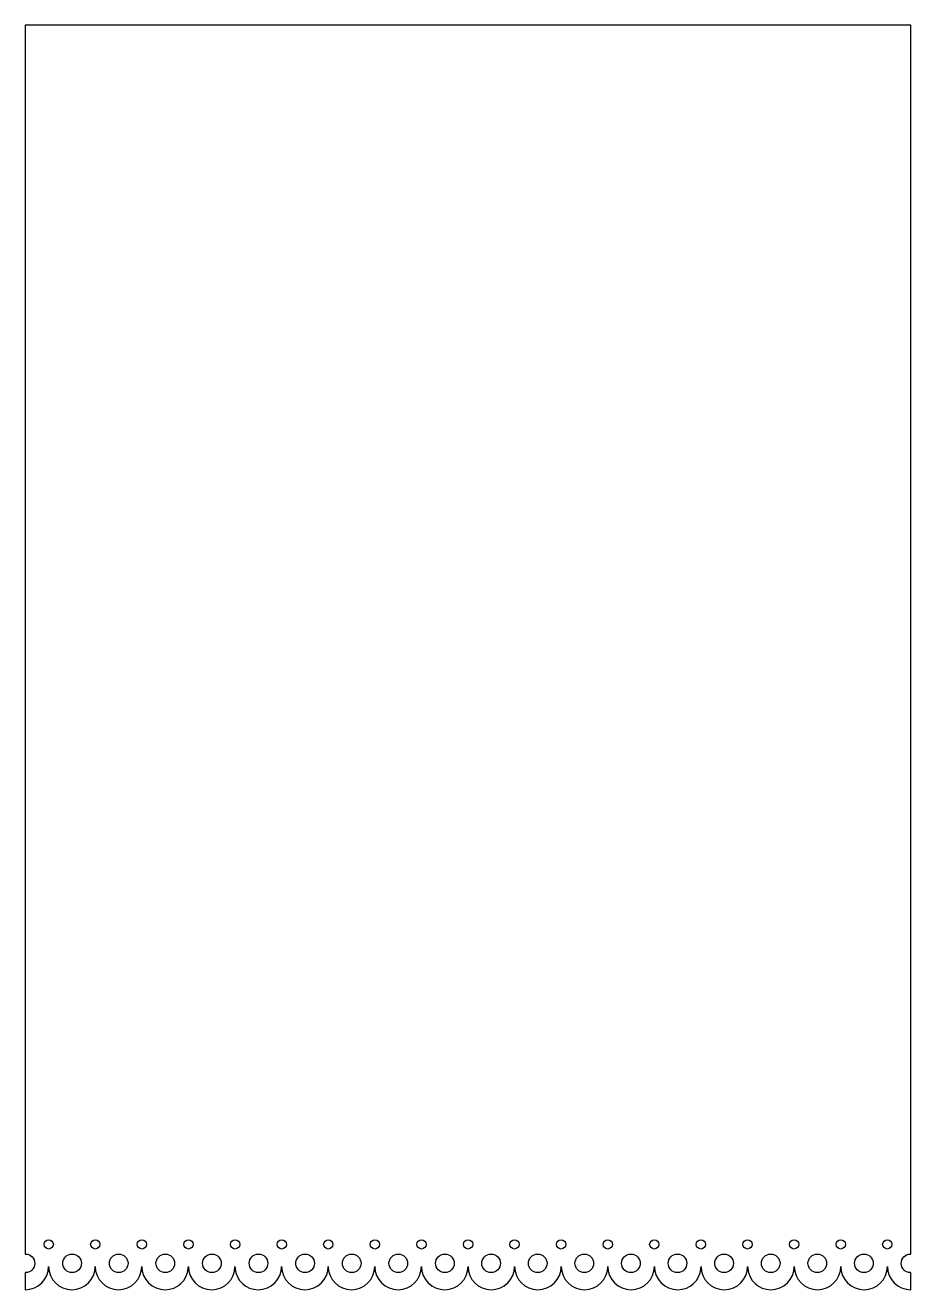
# Model space of a CAD drawing. Header units: centimetres. Extents: x -4.5 to 4.5, y -6.5 to 6.4.
import ezdxf

# ---------------------------------------------------------------- set-up
doc = ezdxf.new("R2010")
doc.units = ezdxf.units.CM
doc.header["$MEASUREMENT"] = 0
doc.layers.add('Camada 1', color=7, linetype='Continuous')

msp = doc.modelspace()

# ---------------------------------------------------------------- linework, layer by layer
at = {"layer": 'Camada 1'}
for points, knots in [([(4.50424, 6.41009), (4.50424, 6.41009), (4.51006, 6.41001), (4.51006, 6.41001), (4.51006, 6.41001), (4.51006, 6.41001), (4.51006, 0.1346), (4.51006, 0.1346), (4.51006, 0.1346), (4.51006, 0.1346), (4.51006, -6.14081), (4.51006, -6.14081), (4.51006, -6.14081), (4.51006, -6.14081), (4.50424, -6.14089), (4.50424, -6.14089), (4.50424, -6.14089), (4.45333, -6.14282), (4.41267, -6.18468), (4.41267, -6.23606), (4.41267, -6.23606), (4.41267, -6.28866), (4.45532, -6.33134), (4.50795, -6.33134), (4.50795, -6.33134), (4.50795, -6.33134), (4.51006, -6.33135), (4.51006, -6.33135), (4.51006, -6.33135), (4.51006, -6.33135), (4.51006, -6.5055), (4.51006, -6.5055), (4.51006, -6.5055), (4.37854, -6.5055), (4.27193, -6.3989), (4.27193, -6.26737), (4.27193, -6.26737), (4.27193, -6.39889), (4.16533, -6.5055), (4.0338, -6.5055), (4.0338, -6.5055), (3.90227, -6.5055), (3.79567, -6.3989), (3.79567, -6.26737), (3.79567, -6.26737), (3.79567, -6.39889), (3.68907, -6.5055), (3.55754, -6.5055), (3.55754, -6.5055), (3.42601, -6.5055), (3.31941, -6.3989), (3.31941, -6.26737), (3.31941, -6.26737), (3.31941, -6.39889), (3.21281, -6.5055), (3.08128, -6.5055), (3.08128, -6.5055), (2.95624, -6.5055), (2.85371, -6.40917), (2.8439, -6.28666), (2.8439, -6.28666), (2.8439, -6.28666), (2.84316, -6.26737), (2.84316, -6.26737), (2.84316, -6.26737), (2.84316, -6.39889), (2.73656, -6.5055), (2.60503, -6.5055), (2.60503, -6.5055), (2.4735, -6.5055), (2.3669, -6.3989), (2.3669, -6.26737), (2.3669, -6.26737), (2.3669, -6.26737), (2.36605, -6.2874), (2.36605, -6.2874), (2.36605, -6.2874), (2.35589, -6.40956), (2.25355, -6.5055), (2.12877, -6.5055), (2.12877, -6.5055), (1.99725, -6.5055), (1.89064, -6.3989), (1.89064, -6.26737), (1.89064, -6.26737), (1.89064, -6.39889), (1.78404, -6.5055), (1.65251, -6.5055), (1.65251, -6.5055), (1.52098, -6.5055), (1.41438, -6.3989), (1.41438, -6.26737), (1.41438, -6.26737), (1.41438, -6.39889), (1.30778, -6.5055), (1.17625, -6.5055), (1.17625, -6.5055), (1.04472, -6.5055), (0.93812, -6.3989), (0.93812, -6.26737), (0.93812, -6.26737), (0.93812, -6.39889), (0.83152, -6.5055), (0.69999, -6.5055), (0.69999, -6.5055), (0.56846, -6.5055), (0.46186, -6.3989), (0.46186, -6.26737), (0.46186, -6.26737), (0.46186, -6.39889), (0.35526, -6.5055), (0.22373, -6.5055), (0.22373, -6.5055), (0.0922, -6.5055), (-0.0144, -6.3989), (-0.0144, -6.26737), (-0.0144, -6.26737), (-0.0144, -6.39889), (-0.121, -6.5055), (-0.25253, -6.5055), (-0.25253, -6.5055), (-0.38406, -6.5055), (-0.49066, -6.3989), (-0.49066, -6.26737), (-0.49066, -6.26737), (-0.49066, -6.39889), (-0.59726, -6.5055), (-0.72879, -6.5055), (-0.72879, -6.5055), (-0.86032, -6.5055), (-0.96692, -6.3989), (-0.96692, -6.26737), (-0.96692, -6.26737), (-0.96692, -6.39889), (-1.07352, -6.5055), (-1.20505, -6.5055), (-1.20505, -6.5055), (-1.33658, -6.5055), (-1.44318, -6.3989), (-1.44318, -6.26737), (-1.44318, -6.26737), (-1.44318, -6.39889), (-1.54978, -6.5055), (-1.68131, -6.5055), (-1.68131, -6.5055), (-1.81284, -6.5055), (-1.91944, -6.3989), (-1.91944, -6.26737), (-1.91944, -6.26737), (-1.91944, -6.39889), (-2.02604, -6.5055), (-2.15757, -6.5055), (-2.15757, -6.5055), (-2.28235, -6.5055), (-2.38469, -6.40956), (-2.39485, -6.2874), (-2.39485, -6.2874), (-2.39485, -6.2874), (-2.3957, -6.26737), (-2.3957, -6.26737), (-2.3957, -6.26737), (-2.3957, -6.39889), (-2.5023, -6.5055), (-2.63383, -6.5055), (-2.63383, -6.5055), (-2.76536, -6.5055), (-2.87196, -6.3989), (-2.87196, -6.26737), (-2.87196, -6.26737), (-2.87196, -6.26737), (-2.87273, -6.28666), (-2.87273, -6.28666), (-2.87273, -6.28666), (-2.88255, -6.40919), (-2.98507, -6.5055), (-3.11009, -6.5055), (-3.11009, -6.5055), (-3.24161, -6.5055), (-3.34822, -6.3989), (-3.34822, -6.26737), (-3.34822, -6.26737), (-3.34822, -6.39889), (-3.45482, -6.5055), (-3.58635, -6.5055), (-3.58635, -6.5055), (-3.71788, -6.5055), (-3.82448, -6.3989), (-3.82448, -6.26737), (-3.82448, -6.26737), (-3.82448, -6.39889), (-3.93108, -6.5055), (-4.06261, -6.5055), (-4.06261, -6.5055), (-4.19414, -6.5055), (-4.30074, -6.3989), (-4.30074, -6.26737), (-4.30074, -6.26737), (-4.30074, -6.39889), (-4.40734, -6.5055), (-4.53887, -6.5055), (-4.53887, -6.5055), (-4.53887, -6.5055), (-4.53887, -6.33135), (-4.53887, -6.33135), (-4.53887, -6.33135), (-4.53887, -6.33135), (-4.53657, -6.33135), (-4.53657, -6.33135), (-4.53657, -6.33135), (-4.48397, -6.33135), (-4.44132, -6.2887), (-4.44132, -6.23607), (-4.44132, -6.23607), (-4.44132, -6.18471), (-4.48199, -6.14286), (-4.53289, -6.1409), (-4.53289, -6.1409), (-4.53289, -6.1409), (-4.53868, -6.14082), (-4.53868, -6.14082), (-4.53868, -6.14082), (-4.53868, -6.14082), (-4.53869, 0.13462), (-4.53869, 0.13462), (-4.53869, 0.13462), (-4.53869, 0.13462), (-4.53869, 6.41003), (-4.53869, 6.41003), (-4.53869, 6.41003), (-4.53869, 6.41003), (4.50424, 6.41009), (4.50424, 6.41009)], [0, 0, 0, 0, 0.01694915, 0.01694915, 0.01694915, 0.01694915, 0.03389831, 0.03389831, 0.03389831, 0.03389831, 0.05084746, 0.05084746, 0.05084746, 0.05084746, 0.06779661, 0.06779661, 0.06779661, 0.06779661, 0.08474576, 0.08474576, 0.08474576, 0.08474576, 0.10169492, 0.10169492, 0.10169492, 0.10169492, 0.11864407, 0.11864407, 0.11864407, 0.11864407, 0.13559322, 0.13559322, 0.13559322, 0.13559322, 0.15254237, 0.15254237, 0.15254237, 0.15254237, 0.16949153, 0.16949153, 0.16949153, 0.16949153, 0.18644068, 0.18644068, 0.18644068, 0.18644068, 0.20338983, 0.20338983, 0.20338983, 0.20338983, 0.22033898, 0.22033898, 0.22033898, 0.22033898, 0.23728814, 0.23728814, 0.23728814, 0.23728814, 0.25423729, 0.25423729, 0.25423729, 0.25423729, 0.27118644, 0.27118644, 0.27118644, 0.27118644, 0.28813559, 0.28813559, 0.28813559, 0.28813559, 0.30508475, 0.30508475, 0.30508475, 0.30508475, 0.3220339, 0.3220339, 0.3220339, 0.3220339, 0.33898305, 0.33898305, 0.33898305, 0.33898305, 0.3559322, 0.3559322, 0.3559322, 0.3559322, 0.37288136, 0.37288136, 0.37288136, 0.37288136, 0.38983051, 0.38983051, 0.38983051, 0.38983051, 0.40677966, 0.40677966, 0.40677966, 0.40677966, 0.42372881, 0.42372881, 0.42372881, 0.42372881, 0.44067797, 0.44067797, 0.44067797, 0.44067797, 0.45762712, 0.45762712, 0.45762712, 0.45762712, 0.47457627, 0.47457627, 0.47457627, 0.47457627, 0.49152542, 0.49152542, 0.49152542, 0.49152542, 0.50847458, 0.50847458, 0.50847458, 0.50847458, 0.52542373, 0.52542373, 0.52542373, 0.52542373, 0.54237288, 0.54237288, 0.54237288, 0.54237288, 0.55932203, 0.55932203, 0.55932203, 0.55932203, 0.57627119, 0.57627119, 0.57627119, 0.57627119, 0.59322034, 0.59322034, 0.59322034, 0.59322034, 0.61016949, 0.61016949, 0.61016949, 0.61016949, 0.62711864, 0.62711864, 0.62711864, 0.62711864, 0.6440678, 0.6440678, 0.6440678, 0.6440678, 0.66101695, 0.66101695, 0.66101695, 0.66101695, 0.6779661, 0.6779661, 0.6779661, 0.6779661, 0.69491525, 0.69491525, 0.69491525, 0.69491525, 0.71186441, 0.71186441, 0.71186441, 0.71186441, 0.72881356, 0.72881356, 0.72881356, 0.72881356, 0.74576271, 0.74576271, 0.74576271, 0.74576271, 0.76271186, 0.76271186, 0.76271186, 0.76271186, 0.77966102, 0.77966102, 0.77966102, 0.77966102, 0.79661017, 0.79661017, 0.79661017, 0.79661017, 0.81355932, 0.81355932, 0.81355932, 0.81355932, 0.83050847, 0.83050847, 0.83050847, 0.83050847, 0.84745763, 0.84745763, 0.84745763, 0.84745763, 0.86440678, 0.86440678, 0.86440678, 0.86440678, 0.88135593, 0.88135593, 0.88135593, 0.88135593, 0.89830508, 0.89830508, 0.89830508, 0.89830508, 0.91525424, 0.91525424, 0.91525424, 0.91525424, 0.93220339, 0.93220339, 0.93220339, 0.93220339, 0.94915254, 0.94915254, 0.94915254, 0.94915254, 0.96610169, 0.96610169, 0.96610169, 0.96610169, 1, 1, 1, 1]), ([(-4.29948, -5.99459), (-4.32578, -5.99459), (-4.34711, -6.01592), (-4.34711, -6.04222), (-4.34711, -6.04222), (-4.34711, -6.06852), (-4.32578, -6.08985), (-4.29948, -6.08985), (-4.29948, -6.08985), (-4.27318, -6.08985), (-4.25185, -6.06852), (-4.25185, -6.04222), (-4.25185, -6.04222), (-4.25185, -6.01592), (-4.27318, -5.99459), (-4.29948, -5.99459)], [0, 0, 0, 0, 0.2, 0.2, 0.2, 0.2, 0.4, 0.4, 0.4, 0.4, 0.6, 0.6, 0.6, 0.6, 1, 1, 1, 1]), ([(-3.82323, -5.99459), (-3.84953, -5.99459), (-3.87086, -6.01592), (-3.87086, -6.04222), (-3.87086, -6.04222), (-3.87086, -6.06852), (-3.84953, -6.08985), (-3.82323, -6.08985), (-3.82323, -6.08985), (-3.79693, -6.08985), (-3.7756, -6.06852), (-3.7756, -6.04222), (-3.7756, -6.04222), (-3.7756, -6.01592), (-3.79693, -5.99459), (-3.82323, -5.99459)], [0, 0, 0, 0, 0.2, 0.2, 0.2, 0.2, 0.4, 0.4, 0.4, 0.4, 0.6, 0.6, 0.6, 0.6, 1, 1, 1, 1]), ([(-3.34698, -5.99459), (-3.37328, -5.99459), (-3.39461, -6.01592), (-3.39461, -6.04222), (-3.39461, -6.04222), (-3.39461, -6.06852), (-3.37328, -6.08985), (-3.34698, -6.08985), (-3.34698, -6.08985), (-3.32068, -6.08985), (-3.29935, -6.06852), (-3.29935, -6.04222), (-3.29935, -6.04222), (-3.29935, -6.01592), (-3.32068, -5.99459), (-3.34698, -5.99459)], [0, 0, 0, 0, 0.2, 0.2, 0.2, 0.2, 0.4, 0.4, 0.4, 0.4, 0.6, 0.6, 0.6, 0.6, 1, 1, 1, 1]), ([(-2.87073, -5.99459), (-2.89703, -5.99459), (-2.91836, -6.01592), (-2.91836, -6.04222), (-2.91836, -6.04222), (-2.91836, -6.06852), (-2.89703, -6.08985), (-2.87073, -6.08985), (-2.87073, -6.08985), (-2.84443, -6.08985), (-2.8231, -6.06852), (-2.8231, -6.04222), (-2.8231, -6.04222), (-2.8231, -6.01592), (-2.84443, -5.99459), (-2.87073, -5.99459)], [0, 0, 0, 0, 0.2, 0.2, 0.2, 0.2, 0.4, 0.4, 0.4, 0.4, 0.6, 0.6, 0.6, 0.6, 1, 1, 1, 1]), ([(-2.39448, -5.99459), (-2.42078, -5.99459), (-2.44211, -6.01592), (-2.44211, -6.04222), (-2.44211, -6.04222), (-2.44211, -6.06852), (-2.42078, -6.08985), (-2.39448, -6.08985), (-2.39448, -6.08985), (-2.36818, -6.08985), (-2.34685, -6.06852), (-2.34685, -6.04222), (-2.34685, -6.04222), (-2.34685, -6.01592), (-2.36818, -5.99459), (-2.39448, -5.99459)], [0, 0, 0, 0, 0.2, 0.2, 0.2, 0.2, 0.4, 0.4, 0.4, 0.4, 0.6, 0.6, 0.6, 0.6, 1, 1, 1, 1]), ([(-1.91823, -5.99459), (-1.94453, -5.99459), (-1.96586, -6.01592), (-1.96586, -6.04222), (-1.96586, -6.04222), (-1.96586, -6.06852), (-1.94453, -6.08985), (-1.91823, -6.08985), (-1.91823, -6.08985), (-1.89193, -6.08985), (-1.8706, -6.06852), (-1.8706, -6.04222), (-1.8706, -6.04222), (-1.8706, -6.01592), (-1.89193, -5.99459), (-1.91823, -5.99459)], [0, 0, 0, 0, 0.2, 0.2, 0.2, 0.2, 0.4, 0.4, 0.4, 0.4, 0.6, 0.6, 0.6, 0.6, 1, 1, 1, 1]), ([(-1.44198, -5.99459), (-1.46828, -5.99459), (-1.48961, -6.01592), (-1.48961, -6.04222), (-1.48961, -6.04222), (-1.48961, -6.06852), (-1.46828, -6.08985), (-1.44198, -6.08985), (-1.44198, -6.08985), (-1.41568, -6.08985), (-1.39435, -6.06852), (-1.39435, -6.04222), (-1.39435, -6.04222), (-1.39435, -6.01592), (-1.41568, -5.99459), (-1.44198, -5.99459)], [0, 0, 0, 0, 0.2, 0.2, 0.2, 0.2, 0.4, 0.4, 0.4, 0.4, 0.6, 0.6, 0.6, 0.6, 1, 1, 1, 1]), ([(-0.96573, -5.99459), (-0.99203, -5.99459), (-1.01336, -6.01592), (-1.01336, -6.04222), (-1.01336, -6.04222), (-1.01336, -6.06852), (-0.99203, -6.08985), (-0.96573, -6.08985), (-0.96573, -6.08985), (-0.93943, -6.08985), (-0.9181, -6.06852), (-0.9181, -6.04222), (-0.9181, -6.04222), (-0.9181, -6.01592), (-0.93943, -5.99459), (-0.96573, -5.99459)], [0, 0, 0, 0, 0.2, 0.2, 0.2, 0.2, 0.4, 0.4, 0.4, 0.4, 0.6, 0.6, 0.6, 0.6, 1, 1, 1, 1]), ([(-0.48948, -5.99459), (-0.51578, -5.99459), (-0.53711, -6.01592), (-0.53711, -6.04222), (-0.53711, -6.04222), (-0.53711, -6.06852), (-0.51578, -6.08985), (-0.48948, -6.08985), (-0.48948, -6.08985), (-0.46318, -6.08985), (-0.44185, -6.06852), (-0.44185, -6.04222), (-0.44185, -6.04222), (-0.44185, -6.01592), (-0.46318, -5.99459), (-0.48948, -5.99459)], [0, 0, 0, 0, 0.2, 0.2, 0.2, 0.2, 0.4, 0.4, 0.4, 0.4, 0.6, 0.6, 0.6, 0.6, 1, 1, 1, 1]), ([(-0.01323, -5.99459), (-0.03953, -5.99459), (-0.06086, -6.01592), (-0.06086, -6.04222), (-0.06086, -6.04222), (-0.06086, -6.06852), (-0.03953, -6.08985), (-0.01323, -6.08985), (-0.01323, -6.08985), (0.01307, -6.08985), (0.03442, -6.06852), (0.03442, -6.04222), (0.03442, -6.04222), (0.03442, -6.01592), (0.01307, -5.99459), (-0.01323, -5.99459)], [0, 0, 0, 0, 0.2, 0.2, 0.2, 0.2, 0.4, 0.4, 0.4, 0.4, 0.6, 0.6, 0.6, 0.6, 1, 1, 1, 1]), ([(0.4132, -6.04221), (0.4132, -6.06851), (0.43455, -6.08984), (0.46085, -6.08984), (0.46085, -6.08984), (0.48715, -6.08984), (0.50848, -6.06851), (0.50848, -6.04221), (0.50848, -6.04221), (0.50848, -6.01591), (0.48715, -5.99458), (0.46085, -5.99458), (0.46085, -5.99458), (0.43455, -5.99458), (0.4132, -6.01591), (0.4132, -6.04221)], [0, 0, 0, 0, 0.2, 0.2, 0.2, 0.2, 0.4, 0.4, 0.4, 0.4, 0.6, 0.6, 0.6, 0.6, 1, 1, 1, 1]), ([(0.88945, -6.04221), (0.88945, -6.06851), (0.9108, -6.08984), (0.9371, -6.08984), (0.9371, -6.08984), (0.9634, -6.08984), (0.98473, -6.06851), (0.98473, -6.04221), (0.98473, -6.04221), (0.98473, -6.01591), (0.9634, -5.99458), (0.9371, -5.99458), (0.9371, -5.99458), (0.9108, -5.99458), (0.88945, -6.01591), (0.88945, -6.04221)], [0, 0, 0, 0, 0.2, 0.2, 0.2, 0.2, 0.4, 0.4, 0.4, 0.4, 0.6, 0.6, 0.6, 0.6, 1, 1, 1, 1]), ([(1.3657, -6.04221), (1.3657, -6.06851), (1.38705, -6.08984), (1.41335, -6.08984), (1.41335, -6.08984), (1.43965, -6.08984), (1.46098, -6.06851), (1.46098, -6.04221), (1.46098, -6.04221), (1.46098, -6.01591), (1.43965, -5.99458), (1.41335, -5.99458), (1.41335, -5.99458), (1.38705, -5.99458), (1.3657, -6.01591), (1.3657, -6.04221)], [0, 0, 0, 0, 0.2, 0.2, 0.2, 0.2, 0.4, 0.4, 0.4, 0.4, 0.6, 0.6, 0.6, 0.6, 1, 1, 1, 1]), ([(1.84195, -6.04221), (1.84195, -6.06851), (1.8633, -6.08984), (1.8896, -6.08984), (1.8896, -6.08984), (1.9159, -6.08984), (1.93723, -6.06851), (1.93723, -6.04221), (1.93723, -6.04221), (1.93723, -6.01591), (1.9159, -5.99458), (1.8896, -5.99458), (1.8896, -5.99458), (1.8633, -5.99458), (1.84195, -6.01591), (1.84195, -6.04221)], [0, 0, 0, 0, 0.2, 0.2, 0.2, 0.2, 0.4, 0.4, 0.4, 0.4, 0.6, 0.6, 0.6, 0.6, 1, 1, 1, 1]), ([(2.3182, -6.04221), (2.3182, -6.06851), (2.33955, -6.08984), (2.36585, -6.08984), (2.36585, -6.08984), (2.39215, -6.08984), (2.41348, -6.06851), (2.41348, -6.04221), (2.41348, -6.04221), (2.41348, -6.01591), (2.39215, -5.99458), (2.36585, -5.99458), (2.36585, -5.99458), (2.33955, -5.99458), (2.3182, -6.01591), (2.3182, -6.04221)], [0, 0, 0, 0, 0.2, 0.2, 0.2, 0.2, 0.4, 0.4, 0.4, 0.4, 0.6, 0.6, 0.6, 0.6, 1, 1, 1, 1]), ([(2.79445, -6.04221), (2.79445, -6.06851), (2.8158, -6.08984), (2.8421, -6.08984), (2.8421, -6.08984), (2.8684, -6.08984), (2.88973, -6.06851), (2.88973, -6.04221), (2.88973, -6.04221), (2.88973, -6.01591), (2.8684, -5.99458), (2.8421, -5.99458), (2.8421, -5.99458), (2.8158, -5.99458), (2.79445, -6.01591), (2.79445, -6.04221)], [0, 0, 0, 0, 0.2, 0.2, 0.2, 0.2, 0.4, 0.4, 0.4, 0.4, 0.6, 0.6, 0.6, 0.6, 1, 1, 1, 1]), ([(3.2707, -6.04221), (3.2707, -6.06851), (3.29205, -6.08984), (3.31835, -6.08984), (3.31835, -6.08984), (3.34465, -6.08984), (3.36598, -6.06851), (3.36598, -6.04221), (3.36598, -6.04221), (3.36598, -6.01591), (3.34465, -5.99458), (3.31835, -5.99458), (3.31835, -5.99458), (3.29205, -5.99458), (3.2707, -6.01591), (3.2707, -6.04221)], [0, 0, 0, 0, 0.2, 0.2, 0.2, 0.2, 0.4, 0.4, 0.4, 0.4, 0.6, 0.6, 0.6, 0.6, 1, 1, 1, 1]), ([(3.74695, -6.04221), (3.74695, -6.06851), (3.7683, -6.08984), (3.7946, -6.08984), (3.7946, -6.08984), (3.8209, -6.08984), (3.84223, -6.06851), (3.84223, -6.04221), (3.84223, -6.04221), (3.84223, -6.01591), (3.8209, -5.99458), (3.7946, -5.99458), (3.7946, -5.99458), (3.7683, -5.99458), (3.74695, -6.01591), (3.74695, -6.04221)], [0, 0, 0, 0, 0.2, 0.2, 0.2, 0.2, 0.4, 0.4, 0.4, 0.4, 0.6, 0.6, 0.6, 0.6, 1, 1, 1, 1]), ([(4.2232, -6.04221), (4.2232, -6.06851), (4.24455, -6.08984), (4.27085, -6.08984), (4.27085, -6.08984), (4.29715, -6.08984), (4.31848, -6.06851), (4.31848, -6.04221), (4.31848, -6.04221), (4.31848, -6.01591), (4.29715, -5.99458), (4.27085, -5.99458), (4.27085, -5.99458), (4.24455, -5.99458), (4.2232, -6.01591), (4.2232, -6.04221)], [0, 0, 0, 0, 0.2, 0.2, 0.2, 0.2, 0.4, 0.4, 0.4, 0.4, 0.6, 0.6, 0.6, 0.6, 1, 1, 1, 1]), ([(-4.06032, -6.14079), (-4.11292, -6.14079), (-4.15557, -6.18341), (-4.15557, -6.23604), (-4.15557, -6.23604), (-4.15557, -6.28867), (-4.11292, -6.33132), (-4.06032, -6.33132), (-4.06032, -6.33132), (-4.00772, -6.33132), (-3.96507, -6.28867), (-3.96507, -6.23604), (-3.96507, -6.23604), (-3.96507, -6.18341), (-4.00772, -6.14079), (-4.06032, -6.14079)], [0, 0, 0, 0, 0.2, 0.2, 0.2, 0.2, 0.4, 0.4, 0.4, 0.4, 0.6, 0.6, 0.6, 0.6, 1, 1, 1, 1]), ([(-3.58407, -6.14079), (-3.63667, -6.14079), (-3.67932, -6.18341), (-3.67932, -6.23604), (-3.67932, -6.23604), (-3.67932, -6.28867), (-3.63667, -6.33132), (-3.58407, -6.33132), (-3.58407, -6.33132), (-3.53147, -6.33132), (-3.48882, -6.28867), (-3.48882, -6.23604), (-3.48882, -6.23604), (-3.48882, -6.18341), (-3.53147, -6.14079), (-3.58407, -6.14079)], [0, 0, 0, 0, 0.2, 0.2, 0.2, 0.2, 0.4, 0.4, 0.4, 0.4, 0.6, 0.6, 0.6, 0.6, 1, 1, 1, 1]), ([(-3.10782, -6.14079), (-3.16042, -6.14079), (-3.20307, -6.18341), (-3.20307, -6.23604), (-3.20307, -6.23604), (-3.20307, -6.28867), (-3.16042, -6.33132), (-3.10782, -6.33132), (-3.10782, -6.33132), (-3.05522, -6.33132), (-3.01257, -6.28867), (-3.01257, -6.23604), (-3.01257, -6.23604), (-3.01257, -6.18341), (-3.05522, -6.14079), (-3.10782, -6.14079)], [0, 0, 0, 0, 0.2, 0.2, 0.2, 0.2, 0.4, 0.4, 0.4, 0.4, 0.6, 0.6, 0.6, 0.6, 1, 1, 1, 1]), ([(-2.63157, -6.14079), (-2.68417, -6.14079), (-2.72682, -6.18341), (-2.72682, -6.23604), (-2.72682, -6.23604), (-2.72682, -6.28867), (-2.68417, -6.33132), (-2.63157, -6.33132), (-2.63157, -6.33132), (-2.57897, -6.33132), (-2.53632, -6.28867), (-2.53632, -6.23604), (-2.53632, -6.23604), (-2.53632, -6.18341), (-2.57897, -6.14079), (-2.63157, -6.14079)], [0, 0, 0, 0, 0.2, 0.2, 0.2, 0.2, 0.4, 0.4, 0.4, 0.4, 0.6, 0.6, 0.6, 0.6, 1, 1, 1, 1]), ([(-2.15532, -6.14079), (-2.20792, -6.14079), (-2.25057, -6.18341), (-2.25057, -6.23604), (-2.25057, -6.23604), (-2.25057, -6.28867), (-2.20792, -6.33132), (-2.15532, -6.33132), (-2.15532, -6.33132), (-2.10272, -6.33132), (-2.06007, -6.28867), (-2.06007, -6.23604), (-2.06007, -6.23604), (-2.06007, -6.18341), (-2.10272, -6.14079), (-2.15532, -6.14079)], [0, 0, 0, 0, 0.2, 0.2, 0.2, 0.2, 0.4, 0.4, 0.4, 0.4, 0.6, 0.6, 0.6, 0.6, 1, 1, 1, 1]), ([(-1.67907, -6.14079), (-1.73167, -6.14079), (-1.77432, -6.18341), (-1.77432, -6.23604), (-1.77432, -6.23604), (-1.77432, -6.28867), (-1.73167, -6.33132), (-1.67907, -6.33132), (-1.67907, -6.33132), (-1.62647, -6.33132), (-1.58382, -6.28867), (-1.58382, -6.23604), (-1.58382, -6.23604), (-1.58382, -6.18341), (-1.62647, -6.14079), (-1.67907, -6.14079)], [0, 0, 0, 0, 0.2, 0.2, 0.2, 0.2, 0.4, 0.4, 0.4, 0.4, 0.6, 0.6, 0.6, 0.6, 1, 1, 1, 1]), ([(-1.20282, -6.14079), (-1.25542, -6.14079), (-1.29807, -6.18341), (-1.29807, -6.23604), (-1.29807, -6.23604), (-1.29807, -6.28867), (-1.25542, -6.33132), (-1.20282, -6.33132), (-1.20282, -6.33132), (-1.15022, -6.33132), (-1.10757, -6.28867), (-1.10757, -6.23604), (-1.10757, -6.23604), (-1.10757, -6.18341), (-1.15022, -6.14079), (-1.20282, -6.14079)], [0, 0, 0, 0, 0.2, 0.2, 0.2, 0.2, 0.4, 0.4, 0.4, 0.4, 0.6, 0.6, 0.6, 0.6, 1, 1, 1, 1]), ([(-0.72657, -6.14079), (-0.77917, -6.14079), (-0.82182, -6.18341), (-0.82182, -6.23604), (-0.82182, -6.23604), (-0.82182, -6.28867), (-0.77917, -6.33132), (-0.72657, -6.33132), (-0.72657, -6.33132), (-0.67397, -6.33132), (-0.63132, -6.28867), (-0.63132, -6.23604), (-0.63132, -6.23604), (-0.63132, -6.18341), (-0.67397, -6.14079), (-0.72657, -6.14079)], [0, 0, 0, 0, 0.2, 0.2, 0.2, 0.2, 0.4, 0.4, 0.4, 0.4, 0.6, 0.6, 0.6, 0.6, 1, 1, 1, 1]), ([(-0.25032, -6.14079), (-0.30292, -6.14079), (-0.34557, -6.18341), (-0.34557, -6.23604), (-0.34557, -6.23604), (-0.34557, -6.28867), (-0.30295, -6.33132), (-0.25032, -6.33132), (-0.25032, -6.33132), (-0.19769, -6.33132), (-0.15507, -6.28867), (-0.15507, -6.23604), (-0.15507, -6.23604), (-0.15507, -6.18341), (-0.19772, -6.14079), (-0.25032, -6.14079)], [0, 0, 0, 0, 0.2, 0.2, 0.2, 0.2, 0.4, 0.4, 0.4, 0.4, 0.6, 0.6, 0.6, 0.6, 1, 1, 1, 1]), ([(0.12644, -6.23602), (0.12644, -6.28862), (0.16906, -6.3313), (0.22169, -6.3313), (0.22169, -6.3313), (0.27432, -6.3313), (0.31694, -6.28865), (0.31694, -6.23602), (0.31694, -6.23602), (0.31694, -6.18339), (0.27432, -6.14077), (0.22169, -6.14077), (0.22169, -6.14077), (0.16906, -6.14077), (0.12644, -6.18342), (0.12644, -6.23602)], [0, 0, 0, 0, 0.2, 0.2, 0.2, 0.2, 0.4, 0.4, 0.4, 0.4, 0.6, 0.6, 0.6, 0.6, 1, 1, 1, 1]), ([(0.60267, -6.23602), (0.60267, -6.28862), (0.64532, -6.3313), (0.69795, -6.3313), (0.69795, -6.3313), (0.75058, -6.3313), (0.7932, -6.28865), (0.7932, -6.23602), (0.7932, -6.23602), (0.7932, -6.18339), (0.75058, -6.14077), (0.69795, -6.14077), (0.69795, -6.14077), (0.64532, -6.14077), (0.60267, -6.18342), (0.60267, -6.23602)], [0, 0, 0, 0, 0.2, 0.2, 0.2, 0.2, 0.4, 0.4, 0.4, 0.4, 0.6, 0.6, 0.6, 0.6, 1, 1, 1, 1]), ([(1.07892, -6.23602), (1.07892, -6.28862), (1.12157, -6.3313), (1.1742, -6.3313), (1.1742, -6.3313), (1.22683, -6.3313), (1.26945, -6.28865), (1.26945, -6.23602), (1.26945, -6.23602), (1.26945, -6.18339), (1.22683, -6.14077), (1.1742, -6.14077), (1.1742, -6.14077), (1.12157, -6.14077), (1.07892, -6.18342), (1.07892, -6.23602)], [0, 0, 0, 0, 0.2, 0.2, 0.2, 0.2, 0.4, 0.4, 0.4, 0.4, 0.6, 0.6, 0.6, 0.6, 1, 1, 1, 1]), ([(1.55517, -6.23602), (1.55517, -6.28862), (1.59782, -6.3313), (1.65045, -6.3313), (1.65045, -6.3313), (1.70308, -6.3313), (1.7457, -6.28865), (1.7457, -6.23602), (1.7457, -6.23602), (1.7457, -6.18339), (1.70308, -6.14077), (1.65045, -6.14077), (1.65045, -6.14077), (1.59782, -6.14077), (1.55517, -6.18342), (1.55517, -6.23602)], [0, 0, 0, 0, 0.2, 0.2, 0.2, 0.2, 0.4, 0.4, 0.4, 0.4, 0.6, 0.6, 0.6, 0.6, 1, 1, 1, 1]), ([(2.03142, -6.23602), (2.03142, -6.28862), (2.07407, -6.3313), (2.1267, -6.3313), (2.1267, -6.3313), (2.17933, -6.3313), (2.22195, -6.28865), (2.22195, -6.23602), (2.22195, -6.23602), (2.22195, -6.18339), (2.17933, -6.14077), (2.1267, -6.14077), (2.1267, -6.14077), (2.07407, -6.14077), (2.03142, -6.18342), (2.03142, -6.23602)], [0, 0, 0, 0, 0.2, 0.2, 0.2, 0.2, 0.4, 0.4, 0.4, 0.4, 0.6, 0.6, 0.6, 0.6, 1, 1, 1, 1]), ([(2.50767, -6.23602), (2.50767, -6.28862), (2.55032, -6.3313), (2.60295, -6.3313), (2.60295, -6.3313), (2.65558, -6.3313), (2.6982, -6.28865), (2.6982, -6.23602), (2.6982, -6.23602), (2.6982, -6.18339), (2.65558, -6.14077), (2.60295, -6.14077), (2.60295, -6.14077), (2.55032, -6.14077), (2.50767, -6.18342), (2.50767, -6.23602)], [0, 0, 0, 0, 0.2, 0.2, 0.2, 0.2, 0.4, 0.4, 0.4, 0.4, 0.6, 0.6, 0.6, 0.6, 1, 1, 1, 1]), ([(2.98392, -6.23602), (2.98392, -6.28862), (3.02657, -6.3313), (3.0792, -6.3313), (3.0792, -6.3313), (3.13183, -6.3313), (3.17445, -6.28865), (3.17445, -6.23602), (3.17445, -6.23602), (3.17445, -6.18339), (3.13183, -6.14077), (3.0792, -6.14077), (3.0792, -6.14077), (3.02657, -6.14077), (2.98392, -6.18342), (2.98392, -6.23602)], [0, 0, 0, 0, 0.2, 0.2, 0.2, 0.2, 0.4, 0.4, 0.4, 0.4, 0.6, 0.6, 0.6, 0.6, 1, 1, 1, 1]), ([(3.46017, -6.23602), (3.46017, -6.28862), (3.50282, -6.3313), (3.55545, -6.3313), (3.55545, -6.3313), (3.60808, -6.3313), (3.6507, -6.28865), (3.6507, -6.23602), (3.6507, -6.23602), (3.6507, -6.18339), (3.60808, -6.14077), (3.55545, -6.14077), (3.55545, -6.14077), (3.50282, -6.14077), (3.46017, -6.18342), (3.46017, -6.23602)], [0, 0, 0, 0, 0.2, 0.2, 0.2, 0.2, 0.4, 0.4, 0.4, 0.4, 0.6, 0.6, 0.6, 0.6, 1, 1, 1, 1]), ([(3.93642, -6.23602), (3.93642, -6.28862), (3.97907, -6.3313), (4.0317, -6.3313), (4.0317, -6.3313), (4.08433, -6.3313), (4.12695, -6.28865), (4.12695, -6.23602), (4.12695, -6.23602), (4.12695, -6.18339), (4.08433, -6.14077), (4.0317, -6.14077), (4.0317, -6.14077), (3.97907, -6.14077), (3.93642, -6.18342), (3.93642, -6.23602)], [0, 0, 0, 0, 0.2, 0.2, 0.2, 0.2, 0.4, 0.4, 0.4, 0.4, 0.6, 0.6, 0.6, 0.6, 1, 1, 1, 1])]:
    msp.add_open_spline(points, degree=3, knots=knots, dxfattribs=at)

doc.saveas('drawing.dxf')
